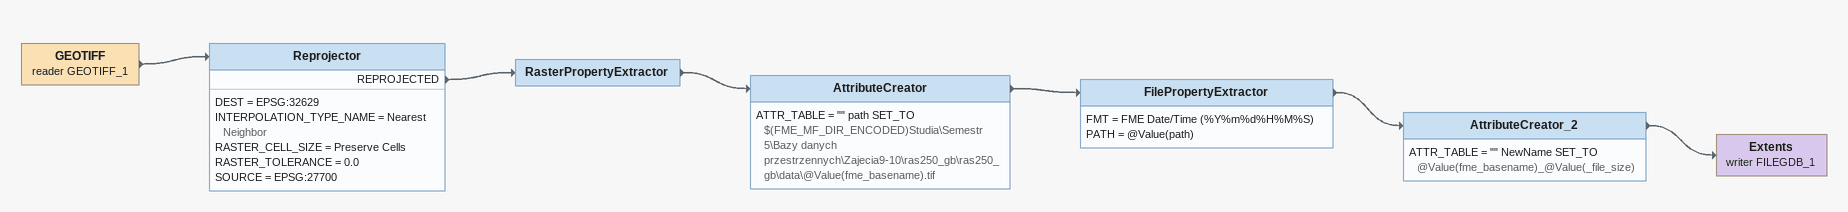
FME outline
GEOTIFF (reader GEOTIFF_1)
    -> Reprojector
Reprojector
    DEST = EPSG:32629
    INTERPOLATION_TYPE_NAME = Nearest Neighbor
    RASTER_CELL_SIZE = Preserve Cells
    RASTER_TOLERANCE = 0.0
    SOURCE = EPSG:27700
    REPROJECTED -> RasterPropertyExtractor
RasterPropertyExtractor
    -> AttributeCreator
AttributeCreator
    ATTR_TABLE = "" path SET_TO $(FME_MF_DIR_ENCODED)Studia\Semestr 5\Bazy danych przestrzennych\Zajecia9-10\ras250_gb\ras250_gb\data\@Value(fme_basename).tif
    -> FilePropertyExtractor
FilePropertyExtractor
    FMT = FME Date/Time (%Y%m%d%H%M%S)
    PATH = @Value(path)
    -> AttributeCreator_2
AttributeCreator_2
    ATTR_TABLE = "" NewName SET_TO @Value(fme_basename)_@Value(_file_size)
    -> Extents (writer FILEGDB_1)
Extents (writer FILEGDB_1)
